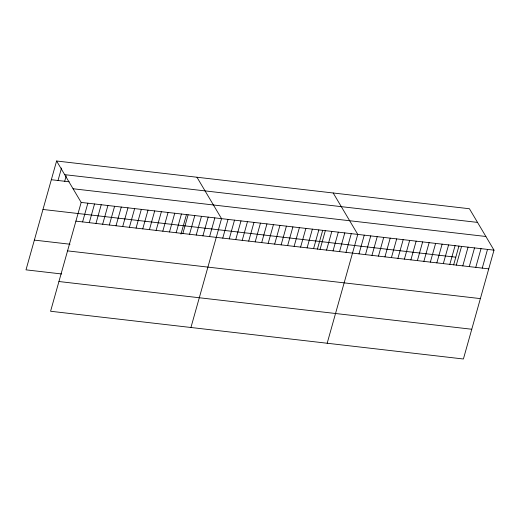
<?xml version="1.0" encoding="UTF-8"?>
<svg xmlns="http://www.w3.org/2000/svg" width="520" height="520" viewBox="0 0 520 520"><rect width="100%" height="100%" fill="white"/><g stroke="black" fill="none" stroke-linecap="round" stroke-linejoin="round"><path stroke-width="0.78" d="M56.595 161.005L81.172 202.417L50.577 311.259L463.404 358.995L494 250.153L469.424 208.741L56.595 161.005L26 269.847L61.646 273.969M58.019 180.492L61.523 168.012M64.701 181.266L66.235 175.806M82.596 221.904L87.854 203.19M89.278 222.677L94.542 203.964M95.966 223.451L101.224 204.737M102.648 224.224L107.906 205.511M109.33 224.998L114.595 206.284M116.019 225.771L121.277 207.058M122.701 226.544L127.959 207.831M129.383 227.318L134.641 208.605M136.065 228.092L141.329 209.372M142.753 228.865L148.012 210.145M149.435 229.632L154.694 210.919M156.117 230.406L161.382 211.692M162.805 231.179L168.064 212.466M169.488 231.953L174.746 213.239M176.169 232.726L181.428 214.013M180.967 234.117L186.472 214.539M182.852 233.5L188.117 214.786M189.54 234.273L194.799 215.56M196.222 235.047L201.481 216.333M202.904 235.82L208.169 217.1M209.593 236.594L214.851 217.874M190.938 327.49L221.533 218.647L196.957 177.236M222.761 238.114L228.02 219.401M229.249 238.862L234.507 220.149M235.736 239.616L240.994 220.896M242.222 240.364L247.481 221.65M248.709 241.111L253.968 222.397M255.197 241.865L260.455 223.151M261.683 242.613L266.942 223.899M268.171 243.367L273.436 224.647M274.658 244.114L279.923 225.4M281.144 244.862L286.409 226.148M287.632 245.615L292.897 226.902M294.119 246.363L299.383 227.65M300.606 247.117L305.87 228.404M307.099 247.864L312.358 229.151M313.586 248.612L318.844 229.899M317.414 249.106L322.706 230.289M320.073 249.366L325.332 230.653M326.56 250.114L331.819 231.4M333.047 250.868L338.306 232.154M339.534 251.615L344.793 232.901M346.021 252.363L351.279 233.649M327.171 343.246L357.767 234.403L333.19 192.985M358.995 253.864L364.254 235.15M365.482 254.618L370.74 235.905M371.969 255.366L377.228 236.652M378.456 256.113L383.715 237.4M384.943 256.867L390.201 238.154M391.43 257.615L396.688 238.901M397.917 258.369L403.175 239.655M404.404 259.116L409.663 240.403M410.891 259.864L416.15 241.15M417.378 260.618L422.643 241.904M423.865 261.365L429.13 242.651M430.352 262.119L435.617 243.406M436.839 262.867L442.104 244.153M443.326 263.614L448.591 244.9M449.813 264.368L455.078 245.655M453.648 264.856L458.933 246.038M456.3 265.115L461.565 246.402M462.793 265.87L468.052 247.156M469.281 266.617L474.539 247.904M475.768 267.365L481.026 248.651M482.255 268.119L487.513 249.405M64.707 174.668L477.536 222.404M51.337 179.719L69.16 181.779M73.06 188.754L485.888 236.489M81.172 202.417L494 250.153M42.971 209.463L455.8 257.192M75.914 221.136L488.741 268.866M34.359 240.103L70.005 244.225M67.555 250.874L480.382 298.61M58.942 281.522L471.763 329.251"/></g></svg>
